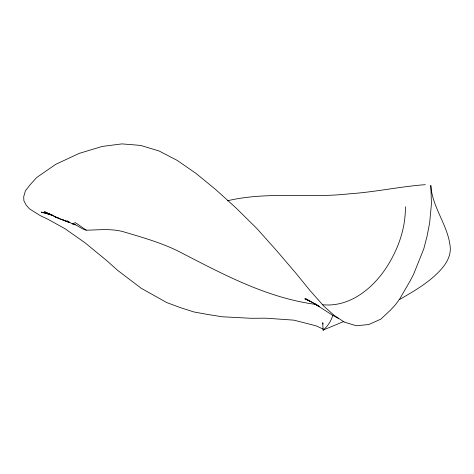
<?xml version="1.0" encoding="UTF-8"?>
<svg xmlns="http://www.w3.org/2000/svg" width="474" height="474" viewBox="0 0 474 474"><rect width="100%" height="100%" fill="white"/><g stroke="black" fill="none" stroke-linecap="round" stroke-linejoin="round"><path stroke-width="0.71" d="M332.908 315.145C331.119 320.922 327.801 326.284 323.072 330.1L322.747 322.693L323.025 324.062M399.28 299.698C412.706 291.83 426.559 284.068 437.621 273.024C444.482 266.412 450.733 257.803 450.3 247.831C448.523 225.814 432.152 207.671 430.819 185.411L431.447 203.719L429.669 222.673L427.139 235.886L423.803 248.785L413.524 274.434L410.247 280.727L399.73 298.893L395.541 304.628L390.843 309.747L380.895 319.132L368.731 324.524L356.424 325.768L344.349 322.154L333.986 315.228L323.872 306.186L309.925 290.449L296.143 273.492L276.78 250.823L256.908 228.569L236.159 208.074L215.617 189.476L195.981 173.383L177.288 160.455L159.169 151.016L140.719 145.441L131.381 144.641L121.96 143.9L102.26 146.425L79.134 153.416L55.683 164.365L36.694 177.513L30.117 184.777L25.395 190.832L23.7 196.757L23.901 200.798L26.236 205.218L29.37 208.773L40.373 215.688L47.992 219.296L65.056 228.752L84.976 242.753L106.697 260.587L117.653 270.358L141.151 288.228L166.629 302.513L180.191 307.573L193.896 311.951L208.086 314.535L222.229 316.774L251.173 318.291L265.76 318.178L293.939 320.151L316.146 325.851L323.529 329.246M324.145 329.56L323.072 330.1L343.994 321.419M67.16 220.748L72.244 223.894L75.437 222.679L86.304 230.186C99.279 229.991 112.664 228.201 125.302 232.325C143.32 237.664 161.468 242.872 178.384 251.22C221.903 273.682 266.228 297.814 315.477 304.361M227.425 200.804C267.466 191.188 308.692 198.511 349.214 193.825C374.768 192.136 399.778 186.578 425.279 184.664M322.758 304.758C350.612 307.466 374.413 287.256 388.117 264.824C398.77 247.523 405.714 227.277 405.359 206.806M86.304 230.186C81.279 229.215 77.546 224.717 72.244 223.894M47.969 213.887L41.238 212.097L52.638 215.237L44.449 211.671L59.155 218.662L69.619 222.679M48.638 214.064L51.364 214.793M49.166 214.218L52.324 215.143M73.352 223.918L75.413 224.546M51.506 214.829L47.43 213.525L54.338 216.203M58.669 218.141L54.824 216.737L63.249 220.001M65.252 220.742L69.003 222.241M62.527 219.575L67.059 221.441M315.216 303.994L317.029 304.823M313.385 302.833L304.812 298.738L309.996 301.274L305.914 298.851L319.464 306.601L314.854 303.87L332.529 315.222L338.726 318.611"/></g></svg>
